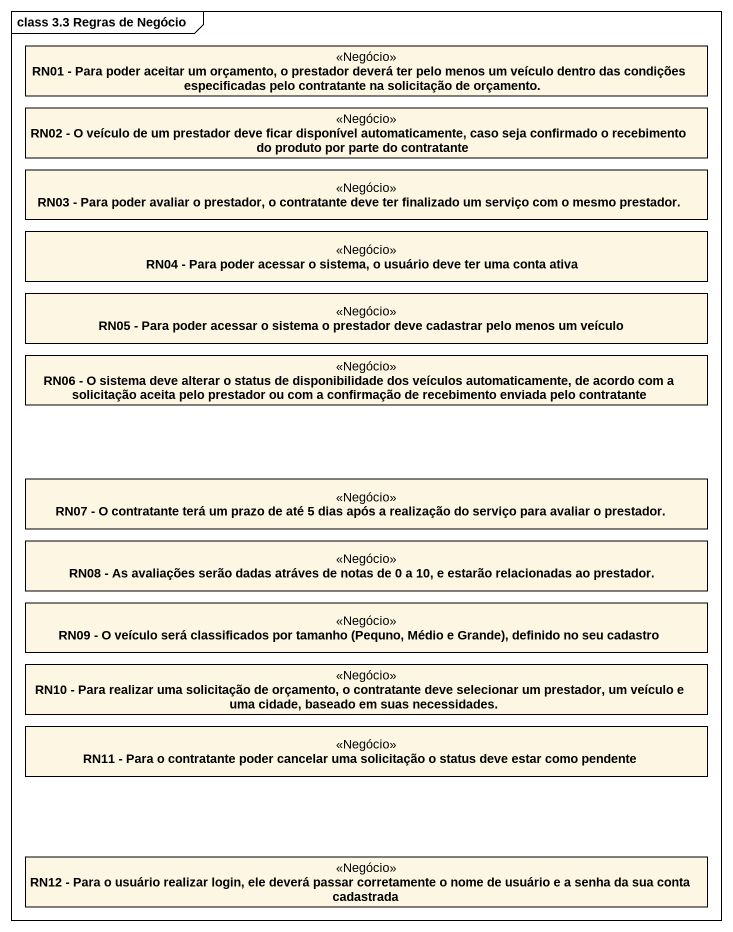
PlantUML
@startuml
mainframe class 3.3 Regras de Negócio
hide circle
hide empty members
class "RN01 - Para poder aceitar um orçamento, o prestador deverá ter pelo menos um veículo dentro das condições especificadas pelo contratante na solicitação de orçamento." as RN01_Para_poder_aceitar_um <<Negócio>>
class "RN02 - O veículo de um prestador deve ficar disponível automaticamente, caso seja confirmado o recebimento do produto por parte do contratante" as RN02_O_veículo_de_um <<Negócio>>
class "RN03 - Para poder avaliar o prestador, o contratante deve ter finalizado um serviço com o mesmo prestador." as RN03_Para_poder_avaliar_o <<Negócio>>
class "RN04 - Para poder acessar o sistema, o usuário deve ter uma conta ativa" as RN04_Para_poder_acessar_o <<Negócio>>
class "RN05 - Para poder acessar o sistema o prestador deve cadastrar pelo menos um veículo" as RN05_Para_poder_acessar_o <<Negócio>>
class "RN06 - O sistema deve alterar o status de disponibilidade dos veículos automaticamente, de acordo com a solicitação aceita pelo prestador ou com a confirmação de recebimento enviada pelo contratante" as RN06_O_sistema_deve_alterar <<Negócio>>
class "RN07 - O contratante terá um prazo de até 5 dias após a realização do serviço para avaliar o prestador." as RN07_O_contratante_terá_um <<Negócio>>
class "RN08 - As avaliações serão dadas atráves de notas de 0 a 10, e estarão relacionadas ao prestador." as RN08_As_avaliações_serão <<Negócio>>
class "RN09 - O veículo será classificados por tamanho (Pequno, Médio e Grande), definido no seu cadastro" as RN09_O_veículo_será <<Negócio>>
class "RN10 - Para realizar uma solicitação de orçamento, o contratante deve selecionar um prestador, um veículo e uma cidade, baseado em suas necessidades." as RN10_Para_realizar_uma <<Negócio>>
class "RN11 - Para o contratante poder cancelar uma solicitação o status deve estar como pendente" as RN11_Para_o_contratante <<Negócio>>
class "RN12 - Para o usuário realizar login, ele deverá passar corretamente o nome de usuário e a senha da sua conta cadastrada" as RN12_Para_o_usuário <<Negócio>>
@enduml
